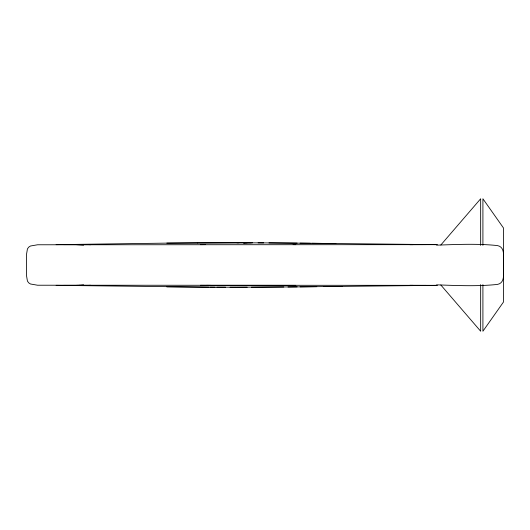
<?xml version="1.0" encoding="UTF-8"?>
<svg xmlns="http://www.w3.org/2000/svg" width="530" height="530" viewBox="0 0 530 530"><rect width="100%" height="100%" fill="white"/><g stroke="black" fill="none" stroke-linecap="round" stroke-linejoin="round"><path stroke-width="0.79" d="M440.821 245.006L480.657 198.776L480.657 245.383M83.601 284.849L79.679 285.246M436.634 245.151C456.814 244.469 477.311 243.469 497.412 245.569C506.216 247.232 502.851 259.077 503.5 265C502.851 270.923 506.216 282.768 497.412 284.431C477.311 286.531 456.814 285.531 436.634 284.849M251.339 242.78L243.429 242.8L263.655 242.879M76.492 285.345L79.904 285.246M239.136 242.747L236.724 242.786L245.231 242.76M295.793 285.339L200.38 285.339L210.973 285.378L206.534 285.339M251.339 287.22L283.835 286.988M300.04 286.849L437.137 285.352M236.34 242.78L166.824 243.124L56.14 244.661M287.995 286.975L316.788 286.677M197.61 242.879L166.824 243.124M323.598 286.571L342.062 286.379M297.158 286.876L236.724 287.214M200.38 244.661L205.296 244.621M225.614 287.207L210.291 287.18M197.432 242.879L247.179 242.793M414.182 285.425L426.219 285.378L409.763 285.345L413.148 285.345M329.342 286.491L335.861 286.452M63.6 244.635L90.922 244.655L88.921 244.655M426.219 244.621L409.763 244.655L413.148 244.655M247.179 287.207L230.047 287.22M437.084 244.661L37.577 244.774L30.475 246.006L28.64 247.199L27.421 248.948L26.56 254.102L26.5 265L26.56 275.898L27.421 281.052L28.64 282.801L30.475 283.994L37.577 285.226L437.084 285.339M56.14 285.339L215.094 287.22M88.921 285.345L90.922 285.345L63.6 285.365M216.816 287.2L236.34 287.22M243.429 242.8L252.618 242.813M437.137 244.648L300.04 243.151M428.233 244.608L414.182 244.575L422.311 244.615M166.824 286.876L209.204 287.194M258.07 242.839L297.158 243.124M335.861 243.548L311.925 243.283M268.975 242.912L310.302 243.257M293.143 244.621L295.793 244.661M76.492 244.655L83.601 245.151M440.821 284.994L480.657 331.224L480.657 284.617M482.909 245.383L482.909 198.776L503.434 227.913L503.434 302.087L482.909 331.224L482.909 284.617M428.233 285.392L409.962 285.458L428.233 285.392"/></g></svg>
